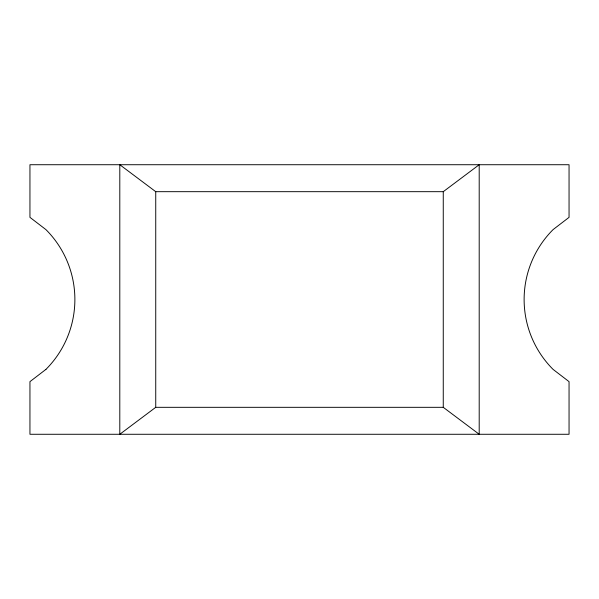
<?xml version="1.0" encoding="UTF-8"?>
<svg xmlns="http://www.w3.org/2000/svg" width="599" height="599" viewBox="0 0 599 599"><rect width="100%" height="100%" fill="white"/><g stroke="black" fill="none" stroke-linecap="round" stroke-linejoin="round"><path stroke-width="0.9" d="M155.74 407.32L119.8 434.275L119.8 164.725L155.74 191.68L443.26 191.68L479.2 164.725L479.2 434.275L443.26 407.32L155.74 407.32L155.74 191.68M443.26 191.68L443.26 407.32M45.928 369.388L29.95 381.645L29.95 434.275L569.05 434.275L569.05 381.645L553.072 369.388A98.835 98.835 0 0 1 553.072 229.612L569.05 217.355L569.05 164.725L29.95 164.725L29.95 217.355L45.928 229.612A98.835 98.835 0 0 1 45.928 369.388"/></g></svg>
